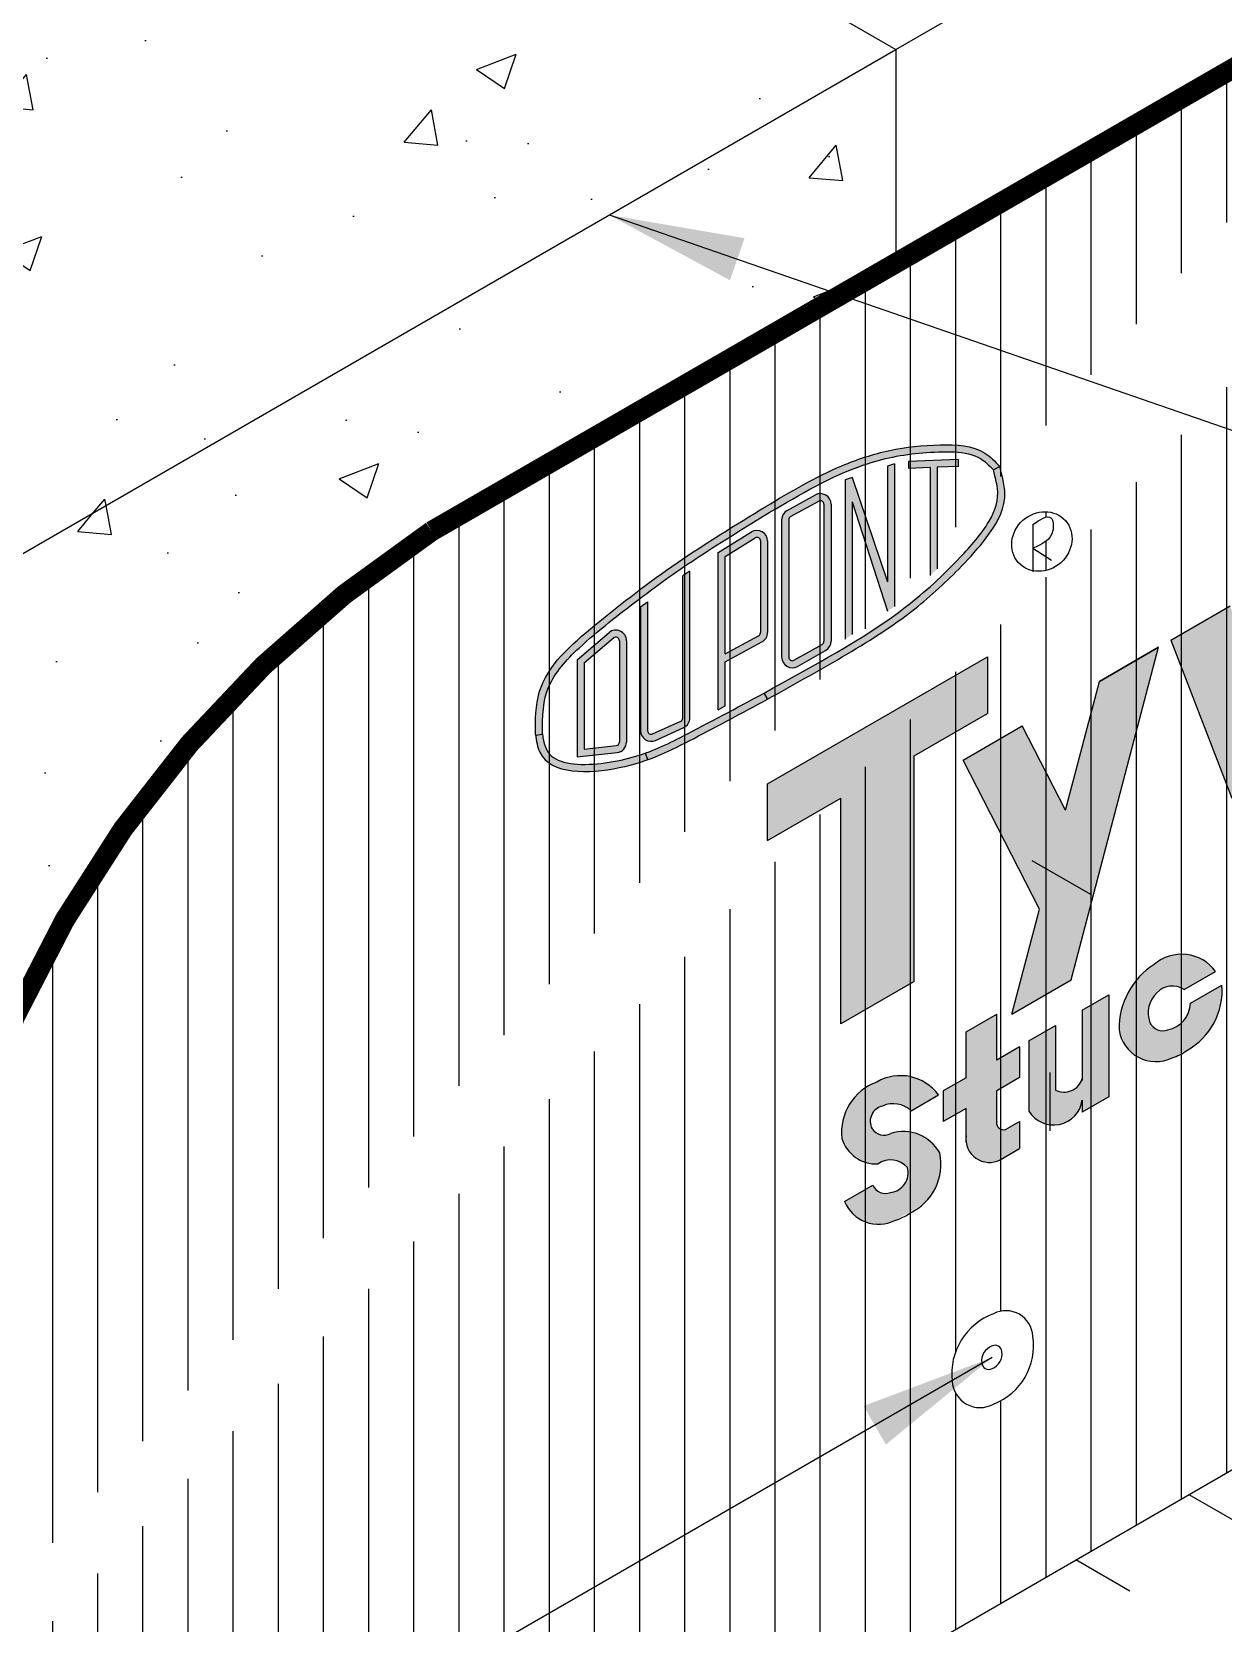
# Model space of a CAD drawing. Extents: x -43.4 to 51, y 0 to 66.
# Drawn here: x 15.09 to 20.37, y 50.92 to 57.96 of the extents above; entities that cross this region are included whole.
import ezdxf

# ---------------------------------------------------------------- set-up
doc = ezdxf.new("R2010")
doc.units = 0
doc.header["$LTSCALE"] = 1.5
doc.header["$MEASUREMENT"] = 0
doc.linetypes.add('DASHED', pattern=[0.75, 0.5, -0.25])
for name, color, linetype in [('CLADDING', 252, 'CONTINUOUS'), ('DUPONTLOGO', 242, 'CONTINUOUS'), ('FASTENING', 7, 'CONTINUOUS'), ('RIGID_INSULATION', 191, 'CONTINUOUS'), ('STRUCTURE', 252, 'CONTINUOUS'), ('TEXT', 7, 'CONTINUOUS'), ('TYVEK', 160, 'DASHED')]:
    doc.layers.add(name, color=color, linetype=linetype)
doc.styles.add('DETAILS', font='sanss___.ttf', dxfattribs={"height": 1})
doc.dimstyles.new('TYVEKDETAILS', dxfattribs={"dimscale": 6, "dimtxt": 1.5, "dimasz": 0.1, "dimexe": 0.75, "dimexo": 0.75, "dimgap": 0.75, "dimtad": 0, "dimtih": 1, "dimtoh": 1, "dimdec": 4, "dimzin": 0, "dimtxsty": 'DETAILS', "dimcen": 0.0625, "dimazin": 3, "dimtfac": 1, "dimtdec": 4, "dimtofl": 0, "dimtmove": 0, "dimatfit": 3, "dimtolj": 1, "dimtzin": 0})
pattern_1 = [(49.99999999999999, (44.38397599919819, 3.252082401967471), (1.793150456501884, -0.1568803374564878), [0.1875, -2.0625]), (355, (44.38397599919819, 3.252082401967471), (-0.3468783340325, 1.88048033425003), [0.15, -1.65]), (100.4514, (44.53340519919819, 3.239009051967471), (1.446273454285054, 1.723598855152384), [0.1593504749999999, -1.752855279999999]), (46.18420000000001, (44.38397599919819, 3.752082401967471), (2.668102621564111, -0.4137975358225452), [0.28125, -3.09375]), (96.6356, (44.60631786169819, 3.717599134467471), (2.336656763871758, 2.435294677251104), [0.23902572, -2.6292825]), (351.1842, (44.38397599919819, 3.752082401967471), (2.336654862834068, 2.435296502313312), [0.225, -2.475]), (21, (44.63397599919819, 3.627082401967471), (1.492267630296154, -1.006547226663347), [0.1875, -2.0625]), (326.0000000000001, (44.63397599919819, 3.627082401967471), (0.6082883298039543, 1.812875112617133), [0.15, -1.65]), (71.4514, (44.75833158169819, 3.543203386967471), (2.100556571453725, 0.806326241774881), [0.159350475, -1.75285528]), (37.50000000000001, (44.38397599919819, 3.252082401967471), (0.03039963829322667, 0.8322346345782787), [0, -1.63, 0, -1.675, 0, -1.65625]), (7.499999999999999, (44.38397599919819, 3.252082401967471), (0.6576738436053715, 0.9860292797059006), [0, -0.955, 0, -1.5925, 0, -0.63125]), (327.5, (43.82647599919818, 3.252082401967471), (1.334556090431023, -0.0563871793359495), [0, -0.625, 0, -1.95, 0, -2.5875]), (317.5, (43.57647599919818, 3.252082401967471), (1.457965423355966, 0.2502624558307941), [0, -0.8125, 0, -1.295, 0, -1.8375])]

# ---------------------------------------------------------------- blocks, each defined once
blk = doc.blocks.new('A$C1409495A')
at = {"layer": 'DUPONTLOGO', "color": 242}
for p, q in [((0.2343235615273898, 0.523827359091797), (0.2343235615273898, 1.616091367395711e-07)), ((0.2343235615273898, 0.2619137603504669), (0.4408312526641112, 0.1288168849679323))]:
    blk.add_line(p, q, dxfattribs=at)
blk.add_ellipse((0.333973993873542, 0.3360725358395484), major_axis=(0.2603864479023359, 0.231586749987972), ratio=0.9031737347499492, dxfattribs=at)
blk.add_spline([(0.2343235615273898, 0.523827359091797), (0.4345512185534517, 0.5967801724010542), (0.456416738787766, 0.4563911861724819), (0.2343235615273898, 0.2619137603504669)], degree=3, dxfattribs=at)

msp = doc.modelspace()

# ---------------------------------------------------------------- hatches: boundary and pattern name
at = {"layer": 'DUPONTLOGO'}
h = msp.add_hatch(color=242, dxfattribs=at)
edge = h.paths.add_edge_path()
edge.add_spline(control_points=[(18.34225048178561, 55.86234175257456), (18.20900761921168, 55.7809508635729), (17.94477784563789, 55.61954712489266), (17.60919302918411, 55.36127865885177), (17.32236733439615, 55.114235914222), (17.32211131326059, 54.91751908413953), (17.32202696360511, 54.85270804105567)], knot_values=[0, 0, 0, 0, 0.2326628988775917, 0.4613865531098924, 0.6535218754829092, 0.7479263056417517, 0.7479263056417517, 0.7479263056417517, 0.7479263056417517], degree=3, periodic=0)
edge.add_spline(control_points=[(17.32202696360511, 54.85270804105567), (17.32228244120012, 54.8510855419698), (17.32253791879513, 54.84946304288396), (17.32279461877589, 54.84784158450741)], knot_values=[0, 0, 0, 0, 0.002347442690703379, 0.002347442690703379, 0.002347442690703379, 0.002347442690703379], degree=3, periodic=0)
edge.add_line((17.32279461877589, 54.84784158450736), (17.35366896707498, 54.85273088294465))
edge.add_spline(control_points=[(17.35366896707496, 54.85273088294463), (17.35353924238656, 54.85353160275402), (17.35340982670802, 54.85433667235781), (17.35328063955423, 54.85514609626295)], knot_values=[0.001174582396085617, 0.001174582396085617, 0.001174582396085617, 0.001174582396085617, 0.002358172592852494, 0.002358172592852494, 0.002358172592852494, 0.002358172592852494], degree=3, periodic=0)
edge.add_spline(control_points=[(17.35328063956078, 54.85514609622322), (17.35341285032165, 54.93303194303137), (17.35511577133895, 55.00436285265177), (17.40879319598845, 55.12666860539476), (17.4580435220497, 55.18283448448667), (17.60017221267591, 55.31342066923943), (17.69353758542458, 55.38530344455561), (17.87024922497432, 55.52010482201323), (17.95916171002165, 55.58309572025734), (18.15190337063397, 55.70944347129812), (18.25508202188241, 55.77247624785279), (18.35823422866944, 55.83548877628606)], knot_values=[0.001204580648238207, 0.001204580648238207, 0.001204580648238207, 0.001204580648238207, 0.1148556554967574, 0.1148556554967574, 0.2297113109935148, 0.2297113109935148, 0.3984913275604529, 0.3984913275604529, 0.5672713441273911, 0.5672713441273911, 0.7479263056417517, 0.7479263056417517, 0.7479263056417517, 0.7479263056417517], degree=3, periodic=0)
edge.add_spline(control_points=[(18.35823422866944, 55.83548877628606), (18.49464599239792, 55.91668540343077), (18.63017981704654, 55.99649853667704), (18.86240504428444, 56.07567056813993), (18.94792419771222, 56.09310132056827), (19.12787107080759, 56.10712774933102), (19.23150423678882, 56.11299411538599), (19.31321905784781, 56.06288808514913), (19.33133589560295, 56.04484005522945), (19.35074007458244, 56.02442883040563)], knot_values=[0, 0, 0, 0, 0.2378461726929006, 0.2378461726929006, 0.3759363467751121, 0.3759363467751121, 0.5140265208573236, 0.5140265208573236, 0.5560477353908875, 0.5560477353908875, 0.5560477353908875, 0.5560477353908875], degree=3, periodic=0)
edge.add_line((19.35074007458253, 56.0244288304056), (19.37883729759323, 56.04020804105569))
edge.add_spline(control_points=[(19.37883729759325, 56.04020804105567), (19.35822537940213, 56.06202788311955), (19.29053649542431, 56.13368355068888), (19.10296310253099, 56.1395505027214), (18.89185196928003, 56.1195287909546), (18.62545738676656, 56.03091552392711), (18.45195528457017, 55.92764154581979), (18.34225048178561, 55.86234175257456)], knot_values=[0, 0, 0, 0, 0.04405701235799464, 0.1446818277776674, 0.2573902707972445, 0.3686265973318987, 0.5599067828171413, 0.5599067828171413, 0.5599067828171413, 0.5599067828171413], degree=3, periodic=0)
h = msp.add_hatch(color=242, dxfattribs=at)
edge = h.paths.add_edge_path()
edge.add_spline(control_points=[(19.37883729759325, 56.04020804105567), (19.39176449604312, 55.9927033902941), (19.42217376558994, 55.88095591961521), (19.32740866528222, 55.72497704189849), (19.1859568139973, 55.56959132014477), (18.98050141485484, 55.37872600819002), (18.68371507310332, 55.19454580618554), (18.46090438691928, 55.07047423809009), (18.35043213059918, 55.00895804105564)], knot_values=[0, 0, 0, 0, 0.07140672790437241, 0.16797347427779, 0.251697098529822, 0.3916885399395568, 0.5846187000068773, 0.7743438912938334, 0.7743438912938334, 0.7743438912938334, 0.7743438912938334], degree=3, periodic=0)
edge.add_line((18.35043213059918, 55.00895804105571), (18.33566658655376, 55.03650421441284))
edge.add_spline(control_points=[(18.33566653054878, 55.03650418325133), (18.54987940666635, 55.15577782430021), (18.76830917092049, 55.26988742673176), (19.04751030196923, 55.48273394585799), (19.12910401899518, 55.55852250174873), (19.25083119855864, 55.68680129712671), (19.29703495016603, 55.73967242186267), (19.36025080052033, 55.84595178584794), (19.37464762662131, 55.89161784005886), (19.365469590648, 55.96856669993925), (19.35845975540325, 55.9958996450413), (19.35074007458244, 56.02442883040558)], knot_values=[0.0002505584379334802, 0.0002505584379334802, 0.0002505584379334802, 0.0002505584379334802, 0.3681301305683303, 0.3681301305683303, 0.5353339496185356, 0.5353339496185356, 0.6400473331687101, 0.6400473331687101, 0.7273425474151587, 0.7273425474151587, 0.7705355621334626, 0.7705355621334626, 0.7705355621334626, 0.7705355621334626], degree=3, periodic=0)
edge.add_line((19.35074007458244, 56.02442883040559), (19.37883729759316, 56.04020804105567))
for color, points in [(242, [(18.69418213059918, 55.27517371785662), (18.72543213059893, 55.29583656594217), (18.72543213059941, 55.88391873036047), (18.88168213059918, 55.39915080637106), (18.91293213059913, 55.41981365445678), (18.91293213059916, 56.05117720821615), (18.8816821305994, 56.04113365206518), (18.88168213059934, 55.52838298473088), (18.72543213059927, 55.99091587131007), (18.69418213059916, 55.98087231515903)]), (242, [(19.10177351336242, 56.03601832790326), (19.19418213059904, 56.03998855758874), (19.19418213059911, 56.07126738635591), (18.97543213059913, 56.0618690448411), (18.97543213059913, 56.03059021607394), (19.07052351336242, 56.03467570768685), (19.07052351336242, 55.55683133616804), (19.10177351336242, 55.58609630286821)]), (182, [(20.56962222779677, 54.98099872633468), (20.39886905232365, 55.42228608193373), (20.1366095259045, 55.2708704737582), (20.40724246458714, 54.57145804105564), (20.73200199100628, 54.75895804105564), (21.00263492968893, 55.77087047375821), (20.74037540326978, 55.61945486558257)]), (242, [(18.00668213059927, 55.57621378177492), (17.97543213059927, 55.55482348620715), (17.97543213059904, 54.926455885315, -0.2934388249167285), (17.96630781156972, 54.91224737476966), (17.84130781156972, 54.85505734638874, -0.5462656304046162), (17.81918213059905, 54.8692658569341), (17.81918213059913, 55.44016836658795), (17.78793213059929, 55.41797288447106), (17.78793213059904, 54.86926585693403, 0.5462656304051842), (17.85430917351118, 54.82664032529799), (17.97930917351129, 54.883830353679, 0.2934388249164255), (18.00668213059916, 54.926455885315)]), (182, [(18.6751916570183, 54.57145804105567), (18.6751916570183, 53.57145804105564), (18.99995118343744, 53.75895804105564), (18.99995118343756, 54.75895804105563), (19.3247107098567, 54.94645804105565), (19.3247107098567, 55.19645804105564), (18.35043213059916, 54.63395804105565), (18.35043213059915, 54.38395804105564)]), (182, [(20.082482938168, 55.23962047375819), (19.82022341174883, 55.0882048655824), (19.67028089987954, 54.51764964334006), (19.47871706080263, 54.89103608193378), (19.21645753438358, 54.73962047375818), (19.55513266897842, 54.07949222118222), (19.43296388532973, 53.61462047375827), (19.69522341174884, 53.76603608193384)]), (182, [(20.19583893975675, 53.72292706712554), (20.3350038469664, 53.80327396376475, 0.4351274600614082), (20.06226244956076, 53.83455032710506, 0.2576403943727183), (19.90722709835, 53.54576427254076, 0.5131396402506846), (20.14240199894556, 53.42095104713606, 0.01050506829098769), (20.15138995809877, 53.423864525981), (20.24645810560314, 53.47875214653399, 0.2510258907919918), (20.36312822254949, 53.74323082110601), (20.22405932139094, 53.66293935358622, -0.3480232729081373), (20.1227223241288, 53.5445924011023, -0.3993521555086357), (20.04424230966657, 53.57682518202117, -0.3084390351191073), (20.07484125140862, 53.70888922261961, -0.3602356893464677)]), (182, [(19.86230629098909, 53.70041974854259), (19.74460720323193, 53.63246614854262), (19.74460720323193, 53.32776099702942, -0.4598255834214006), (19.62543567045836, 53.27817912681729), (19.62543567045836, 53.56366243201604), (19.50773658270114, 53.49570883201605), (19.50773658270115, 53.18378098194698, 0.6959710472286621), (19.74460720323193, 53.23327086225675), (19.74460720323193, 53.17944214854271), (19.86230629098912, 53.24739574854268)]), (182, [(19.36548827589944, 53.2750842717661), (19.46629330872698, 53.33328408460473), (19.46629330872699, 53.46919128460475), (19.36548827589945, 53.4109914717661), (19.36548827589945, 53.61444155466553), (19.22958107589946, 53.53597549616074), (19.22958107589945, 53.33252541326132), (19.12877604307195, 53.27432560042269), (19.12877604307195, 53.13841840042268), (19.22958107589946, 53.19661821326131), (19.22958107589946, 53.0472036197018, 0.5225497163138255), (19.3812616350784, 52.96966448696026), (19.46629330872699, 53.01875754663084), (19.46629330872699, 53.13916849491489), (19.4040933002507, 53.10325730327752, -0.5625580543673787), (19.36548827589948, 53.13909431198925)])]:
    msp.add_hatch(color=color, dxfattribs=at).paths.add_polyline_path(points)
h = msp.add_hatch(color=242, dxfattribs=at)
h.paths.add_polyline_path([(18.63168213059904, 55.87274215166516, 0.5705986825333509), (18.56219905412885, 55.91380479287729), (18.43719905412874, 55.84498287895845, 0.2733997692986431), (18.41293213059905, 55.80392023774635), (18.41293213059927, 55.19516914341093, 0.5736723652123479), (18.48279458230864, 55.15431767233693), (18.60779458230851, 55.22465617883679, 0.2709125763483416), (18.63168213059916, 55.26550764991079)])
h.paths.add_polyline_path([(18.44418213059928, 55.81315419515784), (18.57727110510902, 55.88642969873592, -0.5705986825352631), (18.60043213059916, 55.87274215166525), (18.60043213059916, 55.25637106480809), (18.46746961450227, 55.18155198638629, -0.5736723652120272), (18.44418213059916, 55.19516914341096)], flags=16)
h = msp.add_hatch(color=242, dxfattribs=at)
h.paths.add_polyline_path([(18.13168213059905, 54.96254686184623), (18.16293213060689, 54.97939042994945), (18.16293213069704, 55.17510888219805), (18.32579759592531, 55.26289241994341, 0.2758007751185747), (18.35043213038873, 55.30415532478607), (18.35043213056289, 55.70981485773313, 0.5880955590562489), (18.27882939282525, 55.74963702006746), (18.13168213084233, 55.6582653141713)])
h.paths.add_polyline_path([(18.1629321307133, 55.21060913975963), (18.31097061890088, 55.29040102318535, 0.275800775116446), (18.31918213038861, 55.30415532479949), (18.31918213056289, 55.70981485774654, 0.588095559058059), (18.29531455131697, 55.72308891185801), (18.162932130911, 55.64088549590483)], flags=16)
h = msp.add_hatch(color=242, dxfattribs=at)
h.paths.add_polyline_path([(17.7254321305995, 55.26830221924654, 0.6390099729077502), (17.64822891870219, 55.30404386425791), (17.50668213059916, 55.18393576678215), (17.50668213059915, 54.75330076516666), (17.68370260494746, 54.77285046256949, 0.3823525855096099), (17.72543213059904, 54.81944219701588)])
h.paths.add_polyline_path([(17.69418213059893, 54.81944219701591, -0.3823525855080085), (17.68027228871514, 54.80391161886714), (17.53793213059916, 54.78819192864667), (17.53793213059905, 55.16946841006015), (17.66844772663373, 55.28021610091707, -0.6390099729074262), (17.6941821305995, 55.26830221924662)], flags=16)
h = msp.add_hatch(color=242, dxfattribs=at)
edge = h.paths.add_edge_path()
edge.add_spline(control_points=[(18.33566653054897, 55.03650418325136), (18.21295217974658, 54.97072120375568), (18.09033905177931, 54.90444642680688), (17.92094267686952, 54.81715539786529), (17.86799412602674, 54.79158775898673), (17.80918312063538, 54.77059630971984)], knot_values=[0.2810519083259829, 0.2810519083259829, 0.2810519083259829, 0.2810519083259829, 0.4864092395876224, 0.4864092395876224, 0.5821236414411977, 0.5821236414411977, 0.5821236414411977, 0.5821236414411977], degree=3, periodic=0)
edge.add_line((17.80918312063531, 54.77059630971981), (17.81968705409642, 54.74116780976023))
edge.add_spline(control_points=[(17.81968705409642, 54.74116780976023), (17.89376185665621, 54.76761176577177), (18.06035275427379, 54.85346712214569), (18.24026065272821, 54.94990294879499), (18.35043213059918, 55.00895804105564)], knot_values=[0.2810600832013738, 0.2810600832013738, 0.2810600832013738, 0.2810600832013738, 0.3977592114784792, 0.5821236414411975, 0.5821236414411975, 0.5821236414411975, 0.5821236414411975], degree=3, periodic=0)
edge.add_line((18.35043207401601, 55.00895801087426), (18.33566653054899, 55.03650418325138))
h = msp.add_hatch(color=242, dxfattribs=at)
edge = h.paths.add_edge_path()
edge.add_line((17.81968705409639, 54.74116780976023), (17.80918312063535, 54.77059630971984))
edge.add_spline(control_points=[(17.80918312063538, 54.77059630971984), (17.79039890694952, 54.76389164847523), (17.77101662835495, 54.75765383237196), (17.66736865508011, 54.7284437686483), (17.55867175539426, 54.71188311563747), (17.43687062075425, 54.73114424657594), (17.40522239633466, 54.74457551618749), (17.3675513869263, 54.78298253953223), (17.36021657087116, 54.81231609275793), (17.35366896707496, 54.85273088294463)], knot_values=[0.002358172592852481, 0.002358172592852481, 0.002358172592852481, 0.002358172592852481, 0.03292931765771284, 0.03292931765771284, 0.1592148645761484, 0.1592148645761484, 0.2213124727474919, 0.2213124727474919, 0.2810519083259829, 0.2810519083259829, 0.2810519083259829, 0.2810519083259829], degree=3, periodic=0)
edge.add_line((17.35366896707498, 54.85273088294465), (17.32279461877589, 54.84784158450735))
edge.add_spline(control_points=[(17.32279461877589, 54.84784158450741), (17.32697602116013, 54.82142954543283), (17.3526002587524, 54.67279419236052), (17.61788846791016, 54.68018950919474), (17.78080575953838, 54.72728758048613), (17.81968705409642, 54.74116780976023)], knot_values=[0.002347442690703379, 0.002347442690703379, 0.002347442690703379, 0.002347442690703379, 0.04058508663443653, 0.2198056076657352, 0.2810600832013738, 0.2810600832013738, 0.2810600832013738, 0.2810600832013738], degree=3, periodic=0)
h = msp.add_hatch(color=182, dxfattribs=at)
h.paths.add_polyline_path([(18.98623027411102, 53.18639061899531), (19.1076376114, 53.25648517786073, 0.3833598428823599), (18.83469541098807, 53.31354357097813, 0.006267936530740595), (18.82913486277945, 53.31145957673855), (18.76682033034616, 53.27548226466377, 0.2576051533683898), (18.6797053233732, 53.0638331000287, 0.2549531592135616), (18.78699323857827, 52.95712909866192), (19.00911094111791, 53.08536881401496, 0.1582498796631523), (18.8961256313317, 53.08529227261548, -0.3895611696277511), (18.81349639545358, 53.1068306199066, -0.4995739648540094), (18.86020267064077, 53.20735139027038, -0.3054239474705804)])
h.paths.add_polyline_path([(18.89515528555628, 52.82450411903375, -0.3993521555088841), (18.81667527109401, 52.85673689995264), (18.69098331735874, 52.7841686166286, 0.430790463786374), (18.91394656308438, 52.70042563474004), (19.04222510005917, 52.77448728259368, 0.265575237187334), (19.11288867475232, 52.99977470710024, 0.1904806476944564), (19.00911094111791, 53.08536881401495), (18.78699323857827, 52.95712909866192, 0.08450102541924148), (18.83967710061529, 52.9510543888081, -0.3831592690512692), (18.96977519808466, 52.93450970323623, -0.4628738758274196)])
at = {"layer": 'RIGID_INSULATION', "linetype": 'CONTINUOUS'}
h = msp.add_hatch(dxfattribs=at)
h.set_pattern_fill('INSUL', color=256, angle=30, style=0)
h.set_pattern_definition([(30, (44.80675569272087, 4.022649696394993), (-0.1875, 0.3247595264191645), []), (30, (44.74425569272087, 4.130902871868059), (-0.1875, 0.3247595264191645), [0.125, -0.125]), (30, (44.68175569272087, 4.239156047341098), (-0.1875, 0.3247595264191645), [0.125, -0.125])])
edge = h.paths.add_edge_path(flags=16)
edge.add_arc((19.29657890039449, 46.86257600302947), 0.1236384612046967, 182.9658649191789, 299.2642124522687)
edge.add_arc((19.25811477608324, 47.01181875163981), 0.27546905882074, 291.0409942473938, 368.9590057526106)
edge.add_arc((19.41151047497926, 47.04910060188605), 0.118845422004815, 2.708658704971199, 117.2913412950211)
edge.add_arc((19.45506754169919, 46.88839652314091), 0.2837961659147603, 110.2118754469862, 186.518503225284)
h.paths.add_polyline_path([(24.05796232882038, 51.46299435683706), (24.05796232882038, 52.86930664547675), (18.48361377973357, 49.65095501010474), (17.58952526978767, 47.98986582132194), (17.56313981665557, 39.92796547458211), (19.99999168000145, 41.33488255386011), (20.06049744253367, 41.56069313378107), (18.61514383310326, 40.72621783830222), (21.02246069329054, 49.7104466704384)])
at = {"layer": 'STRUCTURE', "linetype": 'CONTINUOUS'}
h = msp.add_hatch(dxfattribs=at)
h.set_pattern_fill('AR-SAND', color=256, scale=0.25, style=0)
h.set_pattern_definition([(37.50000000000001, (108.8082533413069, 3.252082401967471), (-0.01574833952740204, 0.4817059422532897), [0, -0.38, 0, -0.425, 0, -0.40625]), (7.499999999999999, (108.8082533413069, 3.252082401967471), (0.4424441763169318, 0.7055365163074351), [0, -0.205, 0, -0.3425, 0, -0.13125]), (327.5, (108.5007533413069, 3.252082401967471), (0.7785354654378738, 0.001414763384241124), [0, -0.125, 0, -0.45, 0, -0.5875]), (317.5, (108.5007533413069, 3.252082401967471), (0.7515316511430733, 0.2194188912335623), [0, -0.0625, 0, -0.295, 0, -0.3375])])
h.paths.add_polyline_path([(23.3311506462184, 60.43413834769696), (23.06051770753536, 60.59038834769718), (18.64824854886156, 58.04296356119984), (18.91888148754455, 57.88671356119963)])
h = msp.add_hatch(dxfattribs=at)
h.set_pattern_fill('AR-CONC', color=256, scale=0.25, style=0)
h.set_pattern_definition(pattern_1)
h.paths.add_polyline_path([(18.9188814875442, 57.88671356119983), (14.73089119760769, 60.30465088245828), (10.6172705296316, 57.92965088245827), (14.80526081956812, 55.51171356119993)])
h = msp.add_hatch(dxfattribs=at)
h.set_pattern_fill('AR-CONC', color=256, scale=0.25, style=0)
h.set_pattern_definition(pattern_1)
h.paths.add_polyline_path([(16.86207115355612, 55.75301173570236), (18.91888148754419, 56.94051173570242), (18.91888148754419, 57.88671356119983), (14.80526081956812, 55.51171356119991), (14.80526081956811, 53.05958845110794, -0.170479842137223)])
at = {"layer": 'TYVEK', "linetype": 'CONTINUOUS'}
h = msp.add_hatch(dxfattribs=at)
h.set_pattern_fill('_USER', color=23, scale=0.2, angle=90, style=0, pattern_type=0)
h.set_pattern_definition([(90, (44.38397599919819, 3.252082401967471), (-0.2, 1.224646799147353e-17), [])])
edge = h.paths.add_edge_path(flags=16)
edge.add_arc((14.31877354264429, 49.12442487777759), 0.1236384612046949, 182.965864919179, 299.2642124522694)
edge.add_arc((14.28030941833302, 49.27366762638792), 0.27546905882074, 291.0409942473938, 368.9590057526106)
edge.add_arc((14.43370511722905, 49.31094947663417), 0.1188454220048168, 2.708658704971158, 117.2913412950203)
edge.add_arc((14.47726218394897, 49.15024539788901), 0.2837961659147596, 110.2118754469859, 186.5185032252841)
edge = h.paths.add_edge_path(flags=16)
edge.add_arc((14.31877354264429, 41.21401676204909), 0.1236384612046949, 182.965864919179, 299.2642124522694)
edge.add_arc((14.28030941833302, 41.36325951065942), 0.27546905882074, 291.0409942473938, 368.9590057526106)
edge.add_arc((14.43370511722905, 41.40054136090567), 0.1188454220048168, 2.708658704971158, 117.2913412950203)
edge.add_arc((14.47726218394897, 41.23983728216051), 0.2837961659147596, 110.2118754469859, 186.5185032252841)
edge = h.paths.add_edge_path(flags=16)
edge.add_arc((19.29145505428236, 51.9954038871161), 0.1236384612046967, 182.9658649191789, 299.2642124522687)
edge.add_arc((19.25299092997109, 52.14464663572643), 0.27546905882074, 291.0409942473938, 368.9590057526106)
edge.add_arc((19.40638662886712, 52.18192848597268), 0.118845422004815, 2.708658704971199, 117.2913412950211)
edge.add_arc((19.44994369558705, 52.02122440722752), 0.283796165914759, 110.2118754469855, 186.5185032252841)
edge = h.paths.add_edge_path(flags=16)
edge.add_ellipse((23.1715466002293, 54.87937366958943), major_axis=(0.1041545791609349, 0.09263469999518924), ratio=0.9031737347499496, start_angle=0, end_angle=360)
edge = h.paths.add_edge_path(flags=16)
edge.add_ellipse((22.94740819504328, 56.88975462821475), major_axis=(0.1041545791609344, 0.09263469999518878), ratio=0.9031737347499494, start_angle=0, end_angle=360)
edge = h.paths.add_edge_path(flags=16)
edge.add_spline(control_points=[(19.52543763612081, 55.78252342752165), (19.55775957467756, 55.80444297474824), (19.61163134673414, 55.84097682465026), (19.6244386542285, 55.72181135540778), (19.56533655807695, 55.69551216773663), (19.52543763612081, 55.67775798802513)], knot_values=[0, 0, 0, 0, 0.2131037953859143, 0.3551853509425856, 0.6503918016511808, 0.6503918016511808, 0.6503918016511808, 0.6503918016511808], degree=3, periodic=0)
edge = h.paths.add_edge_path(flags=16)
edge.add_line((19.52543763612081, 55.78252342752165), (19.52543763612081, 55.5729925485286))
edge = h.paths.add_edge_path(flags=16)
edge.add_ellipse((19.56529780905927, 55.70742149822076), major_axis=(0.104154579160883, 0.09263469999524446), ratio=0.9031737347499266, start_angle=0, end_angle=360)
edge = h.paths.add_edge_path(flags=0)
edge.add_line((19.52543763612081, 55.67775798802513), (19.6080407125755, 55.62451923787211))
edge = h.paths.add_edge_path()
edge.add_arc((19.66864036918291, 51.47775373907989), 5.114162854249783, 123.2836096896972, 182.122932416008)
edge.add_arc((7.892185721075174, 52.18524653967433), 6.725876666030012, 292.5529671337997, 352.33639765877524, ccw=False)
edge.add_line((23.33115064621802, 59.48793652219985), (16.86207115355615, 55.75301173570238))
edge.add_line((23.331150646218, 60.43413834769673), (23.331150646218, 53.28301505821312))
edge.add_line((23.33627449233016, 53.28597331214526), (17.76192594324335, 50.06762167677324))
edge.add_line((17.7568020971312, 50.07057993070528), (16.83652941042443, 48.47838696768311))
edge.add_line((16.83652941042443, 48.47838696768311), (16.83652941042443, 40.3474741882156))
edge.add_line((16.83652941042443, 40.34747418821544), (10.47181063377591, 36.67280208920111))
edge.add_line((10.47181063377591, 45.97372883170466), (10.47181063377591, 36.6728020892009))

# ---------------------------------------------------------------- linework, layer by layer
at = {"layer": 'CLADDING'}
msp.add_line((17.35366896707487, 54.85273088294462), (17.32279461877587, 54.84784158450734), dxfattribs=at)
at = {"layer": 'DUPONTLOGO', "color": 242}
for p, q in [((18.91293213059916, 56.05117720821615), (18.88168213059927, 56.04113365206515)), ((18.88168213059939, 56.04113365206515), (18.88168213059939, 55.5283829847311)), ((18.91293213059916, 56.05117720821615), (18.91293213059916, 55.4198136544568)), ((19.19418213059916, 56.07126738635591), (18.97543213059916, 56.0618690448411)), ((18.97543213059916, 56.0618690448411), (18.97543213059916, 56.03059021607394)), ((19.07052351336253, 56.03467570768685), (18.97543213059905, 56.03059021607394)), ((19.07052351336242, 56.03534701779505), (19.07052351336242, 55.55683133616809)), ((19.19552351336241, 56.04004618855245), (19.10177351336242, 56.03601832790326)), ((19.10177351336242, 56.03601832790326), (19.10177351336242, 55.58609630286816)), ((19.19418213059916, 56.07126738635591), (19.19418213059904, 56.03998855758874)), ((19.3788372975932, 56.04020804105567), (19.35074007458249, 56.02442883040556)), ((18.72543213059927, 55.99091587131007), (18.69418213059916, 55.98087231515903)), ((18.69418213059916, 55.98087231515903), (18.69418213059916, 55.27517371785661)), ((18.72543213059927, 55.99091587131007), (18.88168213059927, 55.52838298473119)), ((18.43719905412874, 55.84498287895845), (18.56219905412885, 55.91380479287729)), ((18.45227110510913, 55.81760778481711), (18.57727110510902, 55.88642969873592)), ((18.60043213059916, 55.87274215166521), (18.60043213059916, 55.26550764991085)), ((18.63168213059904, 55.87274215166516), (18.63168213059916, 55.26550764991079)), ((18.72543213059938, 55.88391873036047), (18.88168213059916, 55.39915080637106)), ((18.72543213059938, 55.88391873036058), (18.72543213059893, 55.29583656594232)), ((18.13168213084222, 55.65826531417121), (18.27882939282525, 55.74963702006746)), ((18.41293213059905, 55.80392023774633), (18.41293213059927, 55.19516914341093)), ((18.44418213059927, 55.80392023774639), (18.44418213059916, 55.19516914341096)), ((18.162932130911, 55.64088549590483), (18.29531455131697, 55.72308891185801)), ((18.31918213056289, 55.70981485774654), (18.31918213038861, 55.30415532479949)), ((18.35043213056289, 55.70981485773313), (18.35043213038873, 55.30415532478607)), ((18.13168213059905, 54.96254686184623), (18.13168213084233, 55.65826531417118)), ((18.1629321307133, 55.21060913975963), (18.162932130911, 55.64088549590483)), ((18.00668213059927, 55.57621378177492), (17.97543213059927, 55.55482348620715)), ((17.97543213059904, 54.92645588531499), (17.97543213059927, 55.55482348620715)), ((18.00668213059916, 54.92645588531499), (18.00668213059927, 55.57621378177492)), ((17.78793213059927, 55.41797288447105), (17.81918213059916, 55.44016836658795)), ((17.78793213059927, 55.41797288447105), (17.78793213059904, 54.86926585693401)), ((17.81918213059916, 55.44016836658795), (17.81918213059905, 54.86926585693401)), ((17.50668213059916, 55.18393576678215), (17.64822891870219, 55.30404386425791)), ((17.53793213059905, 55.16946841006014), (17.66844772663373, 55.28021610091707)), ((17.6941821305995, 55.26830221924659), (17.69418213059893, 54.81944219701591)), ((17.7254321305995, 55.26830221924654), (17.72543213059904, 54.81944219701588)), ((18.16293213071319, 55.21060913975958), (18.31097061890088, 55.29040102318535)), ((18.16293213069715, 55.17510888219811), (18.32579759592531, 55.26289241994341)), ((18.46746961450227, 55.18155198638629), (18.59246961450227, 55.2518904928862)), ((18.48279458230863, 55.15431767233692), (18.60779458230851, 55.22465617883679)), ((17.50668213059916, 55.18393576678215), (17.50668213059916, 54.75330076516666)), ((17.53793213059905, 55.16946841006014), (17.53793213059916, 54.78819192864668)), ((18.16293213060689, 54.97939042994945), (18.16293213069704, 55.17510888219797)), ((18.13168213059905, 54.96254686184623), (18.16293213060689, 54.97939042994945)), ((18.33566653054899, 55.03650418325136), (18.35043207407793, 55.00895801075868)), ((18.35043213059916, 55.00895804105564), (18.33566847963866, 55.03650068272847)), ((17.84130781156975, 54.85505734638875), (17.96630781156986, 54.91224737476971)), ((17.85430917351115, 54.82664032529799), (17.97930917351127, 54.88383035367897)), ((17.50668213059916, 54.75330076516666), (17.68370260494746, 54.77285046256949)), ((17.53793213059916, 54.78819192864668), (17.68027228871514, 54.80391161886714)), ((17.81968705409642, 54.74116780976022), (17.80918312063531, 54.77059630971987))]:
    msp.add_line(p, q, dxfattribs=at)
at = {"layer": 'DUPONTLOGO', "color": 182}
for p, q in [((20.1366095259045, 55.2708704737582), (20.39886905232365, 55.42228608193373)), ((20.1366095259045, 55.27087047375819), (20.40724246458714, 54.57145804105564)), ((18.35043213059916, 54.63395804105564), (19.3247107098567, 55.19645804105564)), ((19.3247107098567, 55.19645804105564), (19.3247107098567, 54.94645804105564)), ((19.69522341174885, 53.76603608193387), (20.082482938168, 55.2396204737582)), ((19.82022341174897, 55.08820486558249), (20.082482938168, 55.2396204737582)), ((20.082482938168, 55.2396204737582), (19.82022341174885, 55.08820486558256)), ((19.67028089987954, 54.51764964334007), (19.82022341174885, 55.08820486558249)), ((18.99995118343767, 54.7589580410557), (19.3247107098567, 54.94645804105564)), ((19.21645753438358, 54.88395804105564), (19.3247107098567, 54.94645804105564)), ((19.21645753438358, 54.73962047375817), (19.4787170608025, 54.89103608193368)), ((19.21645753438358, 54.73962047375819), (19.47871706080261, 54.89103608193368)), ((19.67028089987954, 54.51764964334007), (19.47871706080261, 54.89103608193383)), ((18.99995118343744, 53.75895804105564), (18.99995118343756, 54.75895804105556)), ((19.55513266897853, 54.07949222118202), (19.21645753438358, 54.73962047375817)), ((18.35043213059916, 54.38395804105564), (18.35043213059916, 54.63395804105566)), ((18.35043213059916, 54.38395804105564), (18.6751916570183, 54.57145804105559)), ((18.6751916570183, 53.57145804105564), (18.6751916570183, 54.57145804105564)), ((19.43296388532971, 53.61462047375817), (19.55513266897841, 54.07949222118219)), ((20.19583893975732, 53.72292706712586), (20.33500384696542, 53.80327396376418)), ((18.99995118343744, 53.75895804105564), (18.6751916570183, 53.57145804105564)), ((19.4329638853296, 53.61462047375819), (19.69522341174897, 53.76603608193391)), ((20.22405932139455, 53.66293935358829), (20.36312822255067, 53.74323082110669)), ((19.7446072032319, 53.63246614854261), (19.86230629098915, 53.7004197485426)), ((19.86230629098912, 53.7004197485426), (19.86230629098912, 53.24739574854259)), ((19.86230629098912, 53.7004197485426), (19.86230629098912, 53.24739574854259)), ((19.22958107589946, 53.53597549616073), (19.36548827589945, 53.61444155466552)), ((19.36548827589945, 53.41099147176611), (19.36548827589945, 53.61444155466552)), ((19.74460720323193, 53.6324661485426), (19.74460720323193, 53.32053829847354)), ((19.22958107589946, 53.33252541326132), (19.22958107589946, 53.53597549616077)), ((19.50773658270114, 53.49570883201606), (19.62543567045836, 53.56366243201605)), ((19.50773658270115, 53.49570883201603), (19.50773658270115, 53.18378098194697)), ((19.62543567045836, 53.56366243201603), (19.62543567045836, 53.27817912681727)), ((19.46629330872699, 53.46919128460475), (19.36548827589945, 53.41099147176611)), ((19.46629330872699, 53.46919128460475), (19.46629330872699, 53.33328408460473)), ((19.60257725155253, 53.09744111770738), (19.60257725155256, 53.35642942814407)), ((19.22958107589946, 53.33252541326133), (19.12877604307195, 53.27432560042269)), ((19.46629330872699, 53.33328408460473), (19.36548827589945, 53.2750842717661)), ((18.98623027410934, 53.18639061899434), (19.1076376114, 53.25648517786073)), ((19.12877604307195, 53.27432560042269), (19.12877604307195, 53.13841840042268)), ((19.36548827589948, 53.12671055551623), (19.36548827589948, 53.2750842717661)), ((19.86230629098912, 53.24739574854265), (19.74460720323193, 53.17944214854272)), ((19.74460720323193, 53.23327086225602), (19.74460720323193, 53.17944214854258)), ((19.22958107589946, 53.19661821326132), (19.12877604307195, 53.13841840042268)), ((19.22958107589946, 53.04720361970187), (19.22958107589946, 53.19661821326132)), ((19.4040933002507, 53.10325730327752), (19.46629330872699, 53.13916849491489)), ((19.46629330872699, 53.13916849491489), (19.46629330872699, 53.01875754663084)), ((19.3812616350784, 52.96966448696026), (19.46629330872699, 53.01875754663084)), ((18.69098331735874, 52.7841686166286), (18.81667527109401, 52.85673689995264))]:
    msp.add_line(p, q, dxfattribs=at)
at = {"layer": 'DUPONTLOGO', "color": 242}
for centre, radius, start, end in [((18.58480713059905, 55.87274215166516), 0.04687499999999999, 0, 118.8360950130638), ((18.45980713059905, 55.80392023774633), 0.04687499999999999, 118.8360950130773, 180), ((18.58480713059916, 55.87274215166521), 0.01562499999999999, 0, 118.8360950130791), ((18.30355713056289, 55.70981485775327), 0.04687499999999999, 359.9999999753909, 121.8383859097844), ((18.45980713059927, 55.80392023774639), 0.01562499999999999, 118.8360950130773, 180), ((18.30355713056289, 55.70981485775327), 0.01562499999999999, 359.9999999753909, 121.8383859097844), ((17.6785571305995, 55.2683022192466), 0.04687499999999999, 359.9999999999345, 130.315934050148), ((17.6785571305995, 55.2683022192466), 0.01562499999999999, 359.9999999999345, 130.315934050148), ((18.30355713038872, 55.30415532480621), 0.01562499999999999, 298.3244090050583, 359.9999999753742), ((18.30355713038872, 55.30415532480621), 0.04687499999999999, 298.3244090050583, 359.9999999753742), ((18.58480713059916, 55.26550764991085), 0.01562499999999999, 299.3668080741881, 0), ((18.58480713059916, 55.26550764991079), 0.04687499999999999, 299.3668080742087, 1.058488597991058e-11), ((18.45980713059927, 55.19516914341093), 0.04687499999999999, 180.0000000000094, 299.3668080741979), ((18.45980713059916, 55.19516914341096), 0.01562499999999999, 180, 299.3668080742087), ((17.95980713059916, 54.926455885315), 0.01562499999999999, 294.5850530263787, 359.9999999999808), ((17.95980713059916, 54.926455885315), 0.04687499999999999, 294.5850530263787, 359.9999999999808), ((17.83480713059904, 54.86926585693401), 0.04687499999999999, 179.9999999999788, 294.5850530263612), ((17.83480713059904, 54.86926585693401), 0.01562499999999999, 179.9999999999788, 294.5850530263612), ((17.67855713059905, 54.81944219701594), 0.01562499999999999, 276.3020641363324, 359.9999999999296), ((17.67855713059905, 54.81944219701594), 0.04687499999999999, 276.3020641363324, 359.9999999999296)]:
    msp.add_arc(centre, radius, start, end, dxfattribs=at)
at = {"layer": 'DUPONTLOGO', "color": 182}
for centre, radius, start, end in [((20.18406579325702, 53.69187944928151), 0.1875927341730743, 36.42787382474392, 130.4885972157509), ((20.24636606306903, 53.54970540541569), 0.3391618638924875, 122.8757694327407, 180.6658041083846), ((20.15640061019762, 53.62041522892218), 0.1203311122147795, 132.6712732316579, 201.2384925311236), ((20.1438179874662, 53.64283386915028), 0.09550444931582021, 56.99606474541753, 136.2393852856154), ((20.05799310775557, 53.7198629891688), 0.3060285833868252, 299.3920481145083, 4.379272789398832), ((20.09867401916815, 53.66774366774862), 0.125477310491068, 281.0493610937683, 357.8057050728499), ((20.10044242812634, 53.60200308068486), 0.06158230180832332, 204.132588122991, 291.2102017748794), ((20.0696115015331, 53.56776473214687), 0.1638679792394075, 187.7156708188158, 296.3722994449837), ((20.07756855382041, 53.63627996294375), 0.2248775613299558, 286.7565379038971, 305.509722877838), ((18.91503309585738, 53.0907248486176), 0.2368592971460902, 109.826858441631, 186.5191158444225), ((18.93942556306829, 53.1331796705087), 0.2085654366075409, 36.24276237429118, 120.1420331663471), ((19.66376430020207, 53.35406223624619), 0.08501370568697922, 243.2016164302632, 341.9783429684681), ((18.90765984093371, 53.10333604100965), 0.1143301180531384, 46.58921369883019, 114.5249191142768), ((19.617005496942, 53.25239852597106), 0.1290273729379523, 212.1275671551709, 351.4747642194779), ((18.87459839018129, 53.13955126178044), 0.06931157309093963, 101.9873517144121, 208.1694310614547), ((18.86653557313832, 53.1410412861577), 0.06311516501458447, 212.8223186662038, 297.9581452212948), ((18.95273617663251, 52.91130858489514), 0.1829619562423407, 28.91568002896116, 108.0237722808629), ((19.33238837628096, 53.06118642040688), 0.1037538419880937, 172.2547379656768, 298.102483131716), ((19.39567660435057, 53.13290243375273), 0.03081678975439623, 168.4089162763287, 285.8500373206869), ((18.83117913605794, 53.10884630648039), 0.1580205831033289, 196.5502772308719, 273.0827154719224), ((18.89551604766555, 52.87035898899659), 0.09813121602437098, 40.82295456538004, 124.682144599452), ((18.88578047111562, 52.91117451720844), 0.08717594315839773, 276.1734694986752, 15.52621180746136), ((18.88043962401947, 52.94895872666606), 0.2379387002025857, 294.8998160433025, 12.33150098747529), ((18.87287538955379, 52.8819147986163), 0.06158230180832332, 204.132588122991, 291.2102017748794), ((18.84204446296055, 52.84767645007831), 0.1638679792394075, 202.8024416010978, 296.3722994449837), ((18.85000151524786, 52.91619168087519), 0.2248775613299558, 286.7565379038971, 305.509722877838)]:
    msp.add_arc(centre, radius, start, end, dxfattribs=at)
at = {"layer": 'DUPONTLOGO', "color": 242}
for points in [[(18.34225048178561, 55.86234175257456), (18.67959374496442, 56.04276337052803), (18.89139744540645, 56.11083152639227), (19.11548617608716, 56.13526538186985), (19.31350130527718, 56.09932901415092), (19.37883729759325, 56.04020804105567)], [(18.35043213059918, 55.00895804105564), (18.68049220240047, 55.19615564210331), (19.00220719576848, 55.40919941623584), (19.20919467540008, 55.59773747061123), (19.3192037596111, 55.72397764814055), (19.40069446019444, 55.89907708200322), (19.37883729759325, 56.04020804105567)], [(17.32202696360511, 54.85270804105567), (17.33956587196846, 55.04070052076664), (17.58504033439223, 55.33634594473138), (17.94946567169447, 55.61284587882479), (18.34225048178561, 55.86234175257456)], [(17.32202696360511, 54.85270804105567), (17.34159504114197, 54.77393185575826), (17.6935275417238, 54.70593556417449), (18.02491164844307, 54.83576050112284), (18.35043213059918, 55.00895804105564)]]:
    msp.add_spline(points, degree=3, dxfattribs=at)
for points, knots in [([(18.35823422866944, 55.83548877628606), (18.49464599239792, 55.91668540343077), (18.63017981704654, 55.99649853667704), (18.86240504428444, 56.07567056813993), (18.94792419771222, 56.09310132056827), (19.12787107080759, 56.10712774933102), (19.23150423678882, 56.11299411538599), (19.31321905784781, 56.06288808514913), (19.33133589560295, 56.04484005522945), (19.35074007458244, 56.02442883040563)], [0, 0, 0, 0, 0.2378461726929006, 0.2378461726929006, 0.3759363467751121, 0.3759363467751121, 0.5140265208573236, 0.5140265208573236, 0.5560477353908875, 0.5560477353908875, 0.5560477353908875, 0.5560477353908875]), ([(18.33566653054878, 55.03650418325133), (18.54987940666635, 55.15577782430021), (18.76830917092049, 55.26988742673176), (19.04751030196923, 55.48273394585799), (19.12910401899518, 55.55852250174873), (19.25083119855864, 55.68680129712671), (19.29703495016603, 55.73967242186267), (19.36025080052033, 55.84595178584794), (19.37464762662131, 55.89161784005886), (19.365469590648, 55.96856669993925), (19.35845975540325, 55.9958996450413), (19.35074007458244, 56.02442883040558)], [0.0002505584379334802, 0.0002505584379334802, 0.0002505584379334802, 0.0002505584379334802, 0.3681301305683303, 0.3681301305683303, 0.5353339496185356, 0.5353339496185356, 0.6400473331687101, 0.6400473331687101, 0.7273425474151587, 0.7273425474151587, 0.7705355621334626, 0.7705355621334626, 0.7705355621334626, 0.7705355621334626]), ([(17.35328063956078, 54.85514609622322), (17.35341285032165, 54.93303194303137), (17.35511577133895, 55.00436285265177), (17.40879319598845, 55.12666860539476), (17.4580435220497, 55.18283448448667), (17.60017221267591, 55.31342066923943), (17.69353758542458, 55.38530344455561), (17.87024922497432, 55.52010482201323), (17.95916171002165, 55.58309572025734), (18.15190337063397, 55.70944347129812), (18.25508202188241, 55.77247624785279), (18.35823422866944, 55.83548877628606)], [0.001204580648238207, 0.001204580648238207, 0.001204580648238207, 0.001204580648238207, 0.1148556554967574, 0.1148556554967574, 0.2297113109935148, 0.2297113109935148, 0.3984913275604529, 0.3984913275604529, 0.5672713441273911, 0.5672713441273911, 0.7479263056417517, 0.7479263056417517, 0.7479263056417517, 0.7479263056417517]), ([(17.35328063955423, 54.85514609626295), (17.35993029947923, 54.81348255970249), (17.36718543059589, 54.78335564589559), (17.40522239633466, 54.74457551618749), (17.43687062075425, 54.73114424657594), (17.55867175539426, 54.71188311563747), (17.66736865508011, 54.7284437686483), (17.83426291794514, 54.77547789675879), (17.90374198819228, 54.80829177363521), (18.09033905177931, 54.90444642680688), (18.21295217974658, 54.97072120375568), (18.33566653054897, 55.03650418325136)], [0.001174582396085617, 0.001174582396085617, 0.001174582396085617, 0.001174582396085617, 0.06209760817134347, 0.06209760817134347, 0.1241952163426869, 0.1241952163426869, 0.2504807632611225, 0.2504807632611225, 0.3767663101795581, 0.3767663101795581, 0.5821236414411975, 0.5821236414411975, 0.5821236414411975, 0.5821236414411975])]:
    msp.add_open_spline(points, degree=3, knots=knots, dxfattribs=at)
at = {"layer": 'FASTENING'}
for points in [[(19.16798220213597, 51.98900671024654, 0.5560120530374366), (19.35189418943646, 51.88754481225038, 0.3537160203436514), (19.52509927019333, 52.18754481225038, 0.5462522010927994), (19.35189418943646, 52.28754481225039, 0.345824845351463)], [(19.29895163248882, 52.06982755896462, 0.5560120530374857), (19.34492962931393, 52.04446208446558, 0.3537160203436451), (19.38823089950314, 52.11946208446558, 0.5462522010928085), (19.34492962931393, 52.14446208446557, 0.3458248453514566)]]:
    msp.add_lwpolyline(points, format="xyb", close=True, dxfattribs=at)
at = {"layer": 'RIGID_INSULATION', "linetype": 'CONTINUOUS'}
for p, q in [((23.33627449233016, 53.28597331214526), (17.76192594324335, 50.06762167677324)), ((20.21573435785545, 51.48722557367462), (20.45538990333283, 51.34886037998048)), ((19.7153320477954, 51.19878271290123), (19.95538990333283, 51.06018524538565))]:
    msp.add_line(p, q, dxfattribs=at)
at = {"layer": 'STRUCTURE'}
for p, q in [((18.91888148754455, 57.8867135611996), (23.3311506462184, 60.43413834769696)), ((18.91888148754419, 57.88671356119983), (18.91888148754419, 56.94051173570243))]:
    msp.add_line(p, q, dxfattribs=at)
at = {"layer": 'STRUCTURE', "linetype": 'CONTINUOUS'}
for p, q in [((14.73089119760769, 60.30465088245828), (18.91888148754419, 57.88671356119983)), ((16.86207115355615, 55.75301173570238), (23.33115064621801, 59.48793652219995)), ((14.80526081956812, 55.51171356119992), (18.91888148754419, 57.88671356119983))]:
    msp.add_line(p, q, dxfattribs=at)
at = {"layer": 'STRUCTURE', "color": 202}
msp.add_line((19.5207324327637, 54.29539953608698), (19.78054005389904, 54.14539953608698), dxfattribs=at)
at = {"layer": 'STRUCTURE', "linetype": 'CONTINUOUS'}
msp.add_arc((19.66864036918302, 51.47775373907981), 5.114162854249913, 123.2836096896977, 161.9826652772839, dxfattribs=at)
at = {"layer": 'TYVEK', "color": 23, "const_width": 0.09}
msp.add_lwpolyline([(23.33115064621802, 59.48793652219985), (16.86207115355615, 55.75301173570238)], dxfattribs=at)
msp.add_lwpolyline([(16.86207115355615, 55.75301173570238, 0.2625284837406856), (14.55798763477194, 51.28830631089458, -0.2669366406480506), (10.47181063377591, 45.97372883170466)], format="xyb", dxfattribs=at)

# ---------------------------------------------------------------- block references
at = {"layer": 'DUPONTLOGO', "color": 182, "xscale": 0.3999999999999986, "yscale": 0.3999999999999986, "zscale": 0.3999999999999999}
msp.add_blockref('A$C1409495A', (19.43170821150985, 55.57299248388494), dxfattribs=at)

# ---------------------------------------------------------------- leaders
at = {"layer": 'TEXT'}
msp.add_leader([(17.64920945689718, 57.15366807252327), (27.97007501191458, 53.58712269200642), (28.48762772767675, 53.58712269200642)], dimstyle='TYVEKDETAILS', override={"dimfxl": 3}, dxfattribs=at)
at = {"layer": 'TEXT', "linetype": 'CONTINUOUS'}
msp.add_leader([(19.34482291014956, 52.0933097617722), (16.85848215433053, 50.65782025710295)], dimstyle='TYVEKDETAILS', override={"dimgap": 0.75, "dimtad": 0}, dxfattribs=at)

doc.saveas('drawing.dxf')
